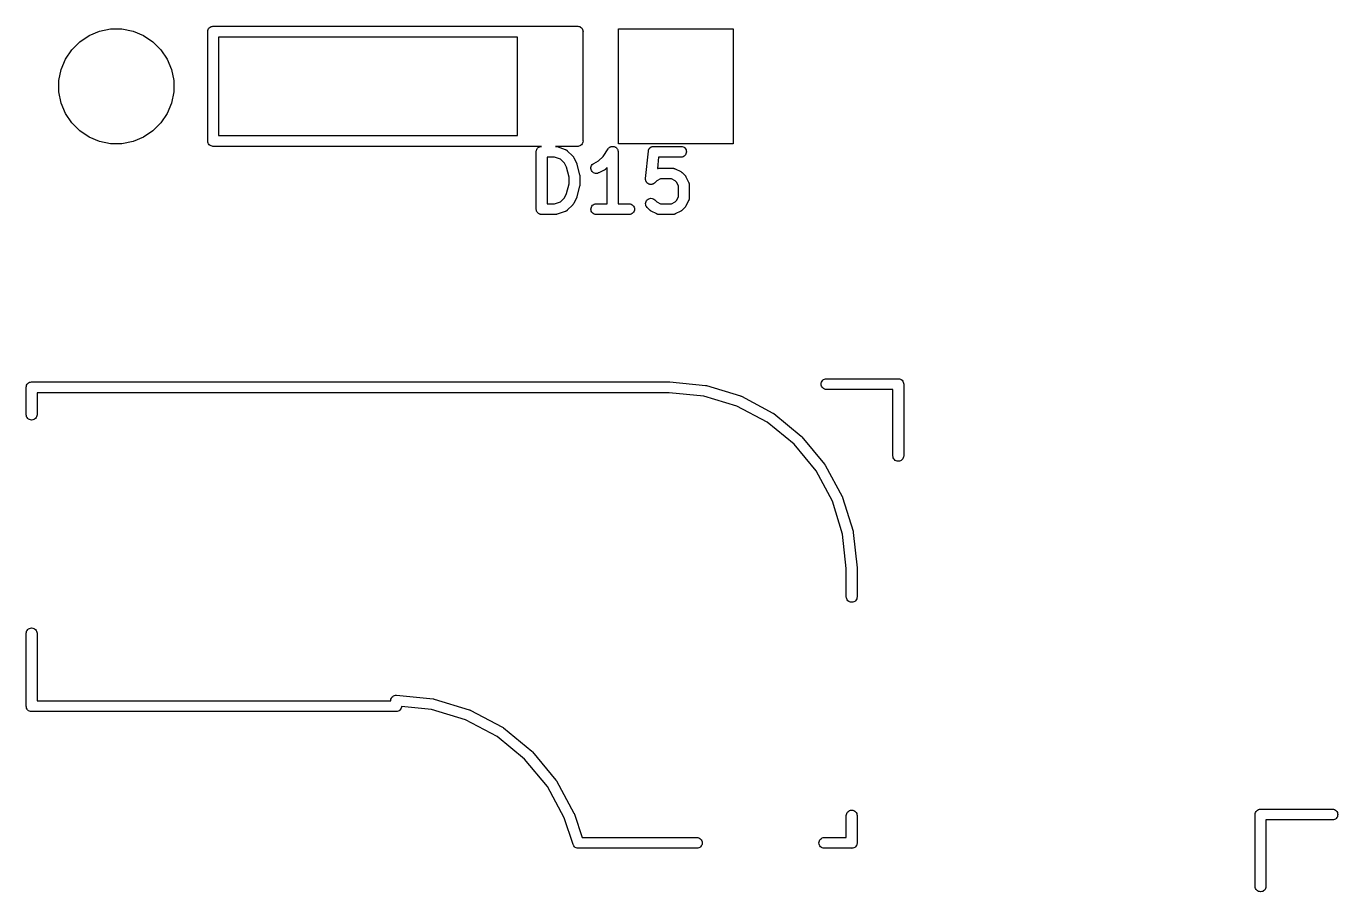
# Model space of a CAD drawing. Extents: x -13 to 127, y -89 to 15.
# Drawn here: x 51.99 to 70.28, y -11.13 to 0.94 of the extents above; entities that cross this region are included whole.
import ezdxf

# ---------------------------------------------------------------- set-up
doc = ezdxf.new("R2010")
doc.units = 0
doc.layers.add('BLACK', color=7, linetype='CONTINUOUS')

msp = doc.modelspace()

# ---------------------------------------------------------------- linework, layer by layer
at = {"layer": 'BLACK', "linetype": 'CONTINUOUS'}
for p, q in [((54.5373, 0.90387), (54.5467, 0.91529)), ((54.5467, 0.91529), (54.5581, 0.92466)), ((54.5581, 0.92466), (54.5712, 0.93163)), ((54.5712, 0.93163), (54.5853, 0.93591)), ((54.5853, 0.93591), (54.5963, 0.937)), ((54.5963, 0.937), (54.6, 0.93736)), ((54.6, 0.93736), (54.6037, 0.937)), ((54.6037, 0.937), (58.9143, 0.937)), ((58.9143, 0.937), (58.918, 0.93736)), ((58.918, 0.93736), (58.9217, 0.937)), ((58.9217, 0.937), (59.0413, 0.937)), ((59.0413, 0.937), (59.045, 0.93736)), ((59.045, 0.93736), (59.0487, 0.937)), ((59.0487, 0.937), (59.1683, 0.937)), ((59.1683, 0.937), (59.172, 0.93736)), ((59.172, 0.93736), (59.1757, 0.937)), ((59.1757, 0.937), (59.2953, 0.937)), ((59.2953, 0.937), (59.299, 0.93736)), ((59.299, 0.93736), (59.3027, 0.937)), ((59.3027, 0.937), (59.4223, 0.937)), ((59.4223, 0.937), (59.426, 0.93736)), ((59.426, 0.93736), (59.4297, 0.937)), ((59.4297, 0.937), (59.5493, 0.937)), ((59.5493, 0.937), (59.553, 0.93736)), ((59.553, 0.93736), (59.5567, 0.937)), ((59.5567, 0.937), (59.6763, 0.937)), ((59.6763, 0.937), (59.68, 0.93736)), ((59.68, 0.93736), (59.6837, 0.937)), ((59.6837, 0.937), (59.6947, 0.93591)), ((59.6947, 0.93591), (59.7088, 0.93163)), ((59.7088, 0.93163), (59.7219, 0.92466)), ((59.7219, 0.92466), (59.7333, 0.91529)), ((59.7333, 0.91529), (59.7427, 0.90387)), ((52.74, 0.7214), (52.8711, 0.80895)), ((52.8711, 0.80895), (53.0166, 0.86926)), ((53.0166, 0.86926), (53.1712, 0.9)), ((53.1712, 0.9), (53.3288, 0.9)), ((53.3288, 0.9), (53.4834, 0.86926)), ((53.4834, 0.86926), (53.6289, 0.80895)), ((53.6289, 0.80895), (53.76, 0.7214)), ((54.5246, 0.862), (54.5261, 0.8767)), ((54.525, 0.85832), (54.5246, 0.862)), ((54.525, -0.65831), (54.525, 0.85832)), ((54.5261, 0.8767), (54.5304, 0.89084)), ((54.5304, 0.89084), (54.5373, 0.90387)), ((54.675, 0.787), (54.675, -0.587)), ((58.843, 0.787), (54.675, 0.787)), ((58.843, -0.587), (58.843, 0.787)), ((59.7427, 0.90387), (59.7496, 0.89084)), ((59.7496, 0.89084), (59.7539, 0.8767)), ((59.7539, 0.8767), (59.7554, 0.862)), ((59.7554, 0.862), (59.755, 0.85833)), ((59.755, 0.85833), (59.755, -0.65833)), ((60.25, -0.7), (60.25, 0.9)), ((60.25, 0.9), (61.85, 0.9)), ((61.85, 0.9), (61.85, -0.7)), ((52.541, 0.47894), (52.6286, 0.60997)), ((52.6286, 0.60997), (52.74, 0.7214)), ((53.76, 0.7214), (53.8714, 0.60997)), ((53.8714, 0.60997), (53.959, 0.47894)), ((52.4807, 0.33335), (52.541, 0.47894)), ((53.959, 0.47894), (54.0193, 0.33335)), ((52.45, 0.17879), (52.4807, 0.33335)), ((54.0193, 0.33335), (54.05, 0.17879)), ((52.45, 0.02121), (52.45, 0.17879)), ((52.4807, -0.13335), (52.45, 0.02121)), ((54.05, 0.02121), (54.0193, -0.13335)), ((54.05, 0.17879), (54.05, 0.02121)), ((52.541, -0.27894), (52.4807, -0.13335)), ((54.0193, -0.13335), (53.959, -0.27894)), ((52.6286, -0.40997), (52.541, -0.27894)), ((53.959, -0.27894), (53.8714, -0.40997)), ((52.74, -0.5214), (52.6286, -0.40997)), ((52.8711, -0.60895), (52.74, -0.5214)), ((53.76, -0.5214), (53.6289, -0.60895)), ((53.8714, -0.40997), (53.76, -0.5214)), ((53.0166, -0.66926), (52.8711, -0.60895)), ((53.1712, -0.7), (53.0166, -0.66926)), ((53.3288, -0.7), (53.1712, -0.7)), ((53.4834, -0.66926), (53.3288, -0.7)), ((53.6289, -0.60895), (53.4834, -0.66926)), ((54.5246, -0.662), (54.525, -0.65831)), ((54.5261, -0.6767), (54.5246, -0.662)), ((54.5304, -0.69084), (54.5261, -0.6767)), ((54.5373, -0.70387), (54.5304, -0.69084)), ((54.5467, -0.71529), (54.5373, -0.70387)), ((54.5581, -0.72466), (54.5467, -0.71529)), ((54.5712, -0.73162), (54.5581, -0.72466)), ((54.675, -0.587), (58.843, -0.587)), ((59.7219, -0.72466), (59.7088, -0.73162)), ((59.7333, -0.71529), (59.7219, -0.72466)), ((59.7427, -0.70387), (59.7333, -0.71529)), ((59.7496, -0.69084), (59.7427, -0.70387)), ((59.7539, -0.6767), (59.7496, -0.69084)), ((59.7554, -0.662), (59.7539, -0.6767)), ((59.755, -0.65833), (59.7554, -0.662)), ((61.85, -0.7), (60.25, -0.7)), ((54.5853, -0.73591), (54.5712, -0.73162)), ((54.5941, -0.73678), (54.5853, -0.73591)), ((54.5954, -0.73691), (54.5941, -0.73678)), ((54.5963, -0.737), (54.5954, -0.73691)), ((54.6, -0.73736), (54.5963, -0.737)), ((54.6037, -0.737), (54.6, -0.73736)), ((58.9143, -0.737), (54.6037, -0.737)), ((58.918, -0.73736), (58.9143, -0.737)), ((58.9217, -0.737), (58.918, -0.73736)), ((59.0413, -0.737), (58.9217, -0.737)), ((59.045, -0.73736), (59.0413, -0.737)), ((59.0487, -0.737), (59.045, -0.73736)), ((59.1683, -0.737), (59.0487, -0.737)), ((59.1036, -0.81086), (59.1044, -0.80381)), ((59.1036, -0.81137), (59.1036, -0.81086)), ((59.1036, -0.81138), (59.1036, -0.81137)), ((59.1036, -0.81139), (59.1036, -0.81138)), ((59.1036, -0.8119), (59.1036, -0.81139)), ((59.1036, -1.6119), (59.1036, -0.8119)), ((59.1044, -0.80381), (59.1051, -0.79682)), ((59.1051, -0.79682), (59.1052, -0.79657)), ((59.1052, -0.79631), (59.1073, -0.78962)), ((59.1052, -0.79657), (59.1052, -0.79631)), ((59.1073, -0.78962), (59.1094, -0.78284)), ((59.1094, -0.78284), (59.1096, -0.78261)), ((59.1096, -0.78236), (59.113, -0.77615)), ((59.1096, -0.78261), (59.1096, -0.78236)), ((59.113, -0.77615), (59.1164, -0.76997)), ((59.1164, -0.76997), (59.1166, -0.76977)), ((59.1166, -0.76977), (59.1167, -0.76953)), ((59.1167, -0.76953), (59.1212, -0.76411)), ((59.1212, -0.76411), (59.1257, -0.75869)), ((59.1257, -0.75869), (59.1259, -0.75852)), ((59.1259, -0.75852), (59.1261, -0.75832)), ((59.1261, -0.75832), (59.1316, -0.75393)), ((59.1316, -0.75393), (59.1371, -0.74943)), ((59.1371, -0.74943), (59.1373, -0.74931)), ((59.1373, -0.74931), (59.1375, -0.74915)), ((59.1375, -0.74915), (59.1438, -0.74588)), ((59.1438, -0.74588), (59.15, -0.74256)), ((59.15, -0.74256), (59.1502, -0.74249)), ((59.1502, -0.74249), (59.1505, -0.74237)), ((59.1505, -0.74237), (59.1573, -0.74037)), ((59.1573, -0.74037), (59.164, -0.73833)), ((59.164, -0.73833), (59.1643, -0.73831)), ((59.1643, -0.73831), (59.1645, -0.73823)), ((59.1645, -0.73823), (59.1715, -0.73759)), ((59.172, -0.73736), (59.1683, -0.737)), ((59.1715, -0.73759), (59.1776, -0.737)), ((59.1757, -0.737), (59.172, -0.73736)), ((59.1776, -0.737), (59.1757, -0.737)), ((59.2536, -0.8869), (59.2536, -1.5369)), ((59.3569, -0.8869), (59.2536, -0.8869)), ((59.4428, -0.91555), (59.3569, -0.8869)), ((59.4223, -0.737), (59.3709, -0.737)), ((59.3709, -0.737), (59.3743, -0.73738)), ((59.3743, -0.73738), (59.3785, -0.7375)), ((59.3785, -0.7375), (59.3815, -0.7382)), ((59.3815, -0.7382), (59.3846, -0.73854)), ((59.3846, -0.73854), (59.3887, -0.73982)), ((59.3887, -0.73982), (59.3928, -0.74075)), ((59.3928, -0.74075), (59.507, -0.77885)), ((59.426, -0.73736), (59.4223, -0.737)), ((59.4297, -0.737), (59.426, -0.73736)), ((59.5493, -0.737), (59.4297, -0.737)), ((59.507, -0.77885), (59.508, -0.77919)), ((59.508, -0.77919), (59.51, -0.78011)), ((59.51, -0.78011), (59.5122, -0.78076)), ((59.5122, -0.78076), (59.5167, -0.78319)), ((59.5167, -0.78319), (59.5213, -0.78534)), ((59.5213, -0.78534), (59.5231, -0.78663)), ((59.5231, -0.78663), (59.5251, -0.78768)), ((59.5251, -0.78768), (59.529, -0.79093)), ((59.529, -0.79093), (59.5332, -0.79395)), ((59.5332, -0.79395), (59.5347, -0.79557)), ((59.5347, -0.79557), (59.5364, -0.79697)), ((59.5364, -0.79697), (59.6126, -0.87316)), ((59.553, -0.73736), (59.5493, -0.737)), ((59.5567, -0.737), (59.553, -0.73736)), ((59.6763, -0.737), (59.5567, -0.737)), ((59.6126, -0.87316), (59.6133, -0.8739)), ((59.6133, -0.8739), (59.6159, -0.87719)), ((59.6159, -0.87719), (59.6188, -0.88026)), ((59.6188, -0.88026), (59.6205, -0.8829)), ((59.6205, -0.8829), (59.6224, -0.88534)), ((59.6224, -0.88534), (59.6244, -0.88908)), ((59.6244, -0.88908), (59.6266, -0.89265)), ((59.6266, -0.89265), (59.6647, -0.96884)), ((59.68, -0.73736), (59.6763, -0.737)), ((59.6837, -0.737), (59.68, -0.73736)), ((59.6846, -0.73691), (59.6837, -0.737)), ((59.6859, -0.73678), (59.6846, -0.73691)), ((59.6947, -0.73591), (59.6859, -0.73678)), ((59.7088, -0.73162), (59.6947, -0.73591)), ((59.9722, -0.94074), (60.0346, -0.87841)), ((60.0346, -0.87841), (60.1066, -0.7703)), ((60.1066, -0.7703), (60.1072, -0.76954)), ((60.1072, -0.76943), (60.1118, -0.76395)), ((60.1072, -0.76952), (60.1072, -0.76943)), ((60.1072, -0.76953), (60.1072, -0.76952)), ((60.1072, -0.76954), (60.1072, -0.76953)), ((60.1118, -0.76395), (60.1166, -0.75832)), ((60.1166, -0.75828), (60.1167, -0.75824)), ((60.1166, -0.75832), (60.1166, -0.75828)), ((60.1167, -0.75824), (60.1225, -0.75355)), ((60.1225, -0.75355), (60.128, -0.74915)), ((60.128, -0.74912), (60.1281, -0.74908)), ((60.128, -0.74915), (60.128, -0.74912)), ((60.1281, -0.74908), (60.1349, -0.74553)), ((60.1349, -0.74553), (60.141, -0.74237)), ((60.141, -0.74235), (60.1411, -0.74232)), ((60.141, -0.74237), (60.141, -0.74235)), ((60.1411, -0.74232), (60.148, -0.7403)), ((60.148, -0.7403), (60.155, -0.73823)), ((60.155, -0.73823), (60.1551, -0.73823)), ((60.1551, -0.73821), (60.162, -0.73759)), ((60.1551, -0.73823), (60.1551, -0.73821)), ((60.162, -0.73759), (60.1696, -0.73691)), ((60.1696, -0.73691), (60.1697, -0.73691)), ((60.1696, -0.73691), (60.1696, -0.73691)), ((60.1697, -0.73691), (60.1768, -0.73766)), ((60.1768, -0.73766), (60.1841, -0.73844)), ((60.1841, -0.73844), (60.1842, -0.73845)), ((60.1842, -0.73845), (60.1842, -0.73846)), ((60.1842, -0.73846), (60.1909, -0.74055)), ((60.1909, -0.74055), (60.1981, -0.74276)), ((60.1981, -0.74276), (60.1982, -0.74279)), ((60.1982, -0.74279), (60.1982, -0.74281)), ((60.1982, -0.74281), (60.2041, -0.746)), ((60.2041, -0.746), (60.211, -0.74973)), ((60.211, -0.74973), (60.211, -0.74977)), ((60.211, -0.74977), (60.2111, -0.74979)), ((60.2111, -0.74979), (60.2163, -0.75414)), ((60.2163, -0.75414), (60.2223, -0.75906)), ((60.2223, -0.75906), (60.2223, -0.75911)), ((60.2223, -0.75911), (60.2223, -0.75914)), ((60.2223, -0.75914), (60.2267, -0.76453)), ((60.2267, -0.76453), (60.2315, -0.7704)), ((60.2315, -0.7704), (60.2315, -0.77045)), ((60.2315, -0.77045), (60.2316, -0.7705)), ((60.2316, -0.7705), (60.2349, -0.77682)), ((60.2349, -0.77682), (60.2384, -0.78332)), ((60.2384, -0.78332), (60.2384, -0.78338)), ((60.2384, -0.78338), (60.2384, -0.78343)), ((60.2384, -0.78343), (60.2405, -0.79023)), ((60.2405, -0.79023), (60.2426, -0.79734)), ((60.2426, -0.79734), (60.2426, -0.79739)), ((60.2426, -0.79739), (60.2426, -0.79745)), ((60.2426, -0.79745), (60.2433, -0.80444)), ((60.2433, -0.80444), (60.244, -0.8119)), ((60.244, -0.8119), (60.244, -1.5369)), ((60.6278, -1.18539), (60.6658, -0.80444)), ((60.6658, -0.80444), (60.666, -0.8034)), ((60.666, -0.8034), (60.6667, -0.80014)), ((60.6667, -0.80014), (60.667, -0.79682)), ((60.667, -0.79682), (60.6682, -0.793)), ((60.6682, -0.793), (60.669, -0.78909)), ((60.669, -0.78909), (60.6703, -0.78603)), ((60.6703, -0.78603), (60.6713, -0.78284)), ((60.6713, -0.78284), (60.6732, -0.77932)), ((60.6732, -0.77932), (60.6748, -0.77565)), ((60.6748, -0.77565), (60.6767, -0.77289)), ((60.6767, -0.77289), (60.6783, -0.76997)), ((60.6783, -0.76997), (60.6808, -0.76689)), ((60.6808, -0.76689), (60.6831, -0.76358)), ((60.6831, -0.76358), (60.6855, -0.76125)), ((60.6855, -0.76125), (60.6876, -0.75869)), ((60.6876, -0.75869), (60.6907, -0.75616)), ((60.6907, -0.75616), (60.6936, -0.75336)), ((60.6936, -0.75336), (60.6964, -0.75154)), ((60.6964, -0.75154), (60.699, -0.74943)), ((60.699, -0.74943), (60.7025, -0.74756)), ((60.7025, -0.74756), (60.7059, -0.74537)), ((60.7059, -0.74537), (60.709, -0.74413)), ((60.709, -0.74413), (60.7119, -0.74256)), ((60.7119, -0.74256), (60.7157, -0.7414)), ((60.7157, -0.7414), (60.7194, -0.73991)), ((60.7194, -0.73991), (60.7227, -0.7393)), ((60.7227, -0.7393), (60.7259, -0.73833)), ((60.7259, -0.73833), (60.7299, -0.73794)), ((60.7299, -0.73794), (60.7338, -0.7372)), ((60.7338, -0.7372), (60.7372, -0.73723)), ((60.7372, -0.73723), (60.7405, -0.7369)), ((60.7405, -0.7369), (61.1214, -0.7369)), ((60.8083, -0.8869), (60.7924, -1.04601)), ((61.1214, -0.8869), (60.8083, -0.8869)), ((61.1214, -0.7369), (61.1225, -0.73691)), ((61.136, -0.88548), (61.1214, -0.8869)), ((61.1225, -0.73691), (61.137, -0.73854)), ((61.15, -0.88124), (61.136, -0.88548)), ((61.137, -0.73854), (61.151, -0.74297)), ((61.1629, -0.87437), (61.15, -0.88124)), ((61.151, -0.74297), (61.1638, -0.75002)), ((61.1743, -0.86512), (61.1629, -0.87437)), ((61.1638, -0.75002), (61.175, -0.75943)), ((61.1836, -0.85384), (61.1743, -0.86512)), ((61.175, -0.75943), (61.1842, -0.77084)), ((61.1906, -0.84097), (61.1836, -0.85384)), ((61.1842, -0.77084), (61.191, -0.78381)), ((61.1949, -0.82698), (61.1906, -0.84097)), ((61.191, -0.78381), (61.1951, -0.79785)), ((61.1964, -0.81243), (61.1949, -0.82698)), ((61.1951, -0.79785), (61.1964, -0.81243)), ((59.4979, -0.97062), (59.4428, -0.91555)), ((59.5269, -1.02856), (59.4979, -0.97062)), ((59.5607, -1.16399), (59.5269, -1.02856)), ((59.6647, -0.96884), (59.6652, -0.96978)), ((59.6652, -0.96978), (59.6653, -0.9701)), ((59.6653, -0.9701), (59.6655, -0.9704)), ((59.6655, -0.9704), (59.6678, -0.97703)), ((59.6678, -0.97703), (59.6702, -0.98352)), ((59.6702, -0.98352), (59.6703, -0.98386)), ((59.6703, -0.98386), (59.6704, -0.98419)), ((59.6704, -0.98419), (59.7085, -1.13657)), ((59.8656, -1.0454), (59.8661, -1.03077)), ((59.868, -1.05984), (59.8656, -1.0454)), ((59.8661, -1.03077), (59.8694, -1.01651)), ((59.8732, -1.07355), (59.868, -1.05984)), ((59.8694, -1.01651), (59.8754, -1.00316)), ((59.8809, -1.08599), (59.8732, -1.07355)), ((59.8754, -1.00316), (59.8839, -0.99124)), ((59.8908, -1.0967), (59.8809, -1.08599)), ((59.8839, -0.99124), (59.8945, -0.98119)), ((59.9027, -1.10527), (59.8908, -1.0967)), ((59.8945, -0.98119), (59.9069, -0.97339)), ((59.9069, -0.97339), (59.9722, -0.94074)), ((60.0502, -1.06946), (59.974, -1.10756)), ((60.0538, -1.06722), (60.0502, -1.06946)), ((60.0575, -1.06528), (60.0538, -1.06722)), ((60.0599, -1.06334), (60.0575, -1.06528)), ((60.0626, -1.06167), (60.0599, -1.06334)), ((60.0657, -1.05877), (60.0626, -1.06167)), ((60.069, -1.05615), (60.0657, -1.05877)), ((60.0697, -1.05541), (60.069, -1.05615)), ((60.094, -1.03106), (60.0697, -1.05541)), ((60.094, -1.5369), (60.094, -1.03106)), ((60.7924, -1.04601), (60.793, -1.04584)), ((60.793, -1.04584), (60.7978, -1.04408)), ((60.7978, -1.04408), (60.8, -1.04373)), ((60.8, -1.04373), (60.8021, -1.04309)), ((60.8021, -1.04309), (60.8072, -1.04259)), ((60.8072, -1.04259), (60.8123, -1.0418)), ((60.8123, -1.0418), (60.8145, -1.04188)), ((60.8145, -1.04188), (60.8167, -1.04167)), ((60.8167, -1.04167), (61.0071, -1.04167)), ((61.0071, -1.04167), (61.0082, -1.04167)), ((61.0082, -1.04167), (61.0104, -1.04192)), ((61.0104, -1.04192), (61.0126, -1.04186)), ((61.0126, -1.04186), (61.0176, -1.04273)), ((61.0176, -1.04273), (61.0227, -1.0433)), ((61.0227, -1.0433), (61.0248, -1.04397)), ((61.0248, -1.04397), (61.027, -1.04435)), ((61.027, -1.04435), (61.0318, -1.04618)), ((61.0318, -1.04618), (61.0367, -1.04773)), ((61.0367, -1.04773), (61.0386, -1.04879)), ((61.0386, -1.04879), (61.0407, -1.04958)), ((61.0407, -1.04958), (61.1169, -1.08768)), ((61.1169, -1.08768), (61.1178, -1.08815)), ((61.1178, -1.08815), (61.1213, -1.09045)), ((61.1213, -1.09045), (61.1251, -1.09244)), ((61.1251, -1.09244), (61.1275, -1.09442)), ((61.1275, -1.09442), (61.1301, -1.09612)), ((61.1301, -1.09612), (61.1331, -1.09905)), ((59.5269, -1.39525), (59.5607, -1.25981)), ((59.5607, -1.25981), (59.5607, -1.16399)), ((59.7085, -1.13657), (59.7087, -1.13759)), ((59.7087, -1.13759), (59.7089, -1.13891)), ((59.7089, -1.13891), (59.7093, -1.14019)), ((59.7097, -1.2787), (59.7091, -1.28464)), ((59.7093, -1.14019), (59.7099, -1.14615)), ((59.7106, -1.27276), (59.7097, -1.2787)), ((59.7099, -1.14615), (59.7107, -1.1521)), ((59.7107, -1.1521), (59.7106, -1.15343)), ((59.7106, -1.15343), (59.7107, -1.15476)), ((59.7107, -1.27009), (59.7106, -1.27142)), ((59.7106, -1.27142), (59.7106, -1.27276)), ((59.7107, -1.15476), (59.7107, -1.26905)), ((59.7107, -1.26905), (59.7107, -1.27009)), ((59.916, -1.11138), (59.9027, -1.10527)), ((59.9303, -1.11478), (59.916, -1.11138)), ((59.9449, -1.11535), (59.9303, -1.11478)), ((59.9593, -1.11306), (59.9449, -1.11535)), ((59.9731, -1.10802), (59.9593, -1.11306)), ((59.974, -1.10756), (59.9731, -1.10802)), ((60.6274, -1.19259), (60.6277, -1.189)), ((60.6277, -1.19631), (60.6274, -1.19259)), ((60.6277, -1.189), (60.6278, -1.18539)), ((60.6277, -1.20003), (60.6277, -1.19631)), ((60.6284, -1.20357), (60.6277, -1.20003)), ((60.6288, -1.20717), (60.6284, -1.20357)), ((60.6298, -1.21074), (60.6288, -1.20717)), ((60.6305, -1.21439), (60.6298, -1.21074)), ((60.6319, -1.21773), (60.6305, -1.21439)), ((60.6329, -1.2212), (60.6319, -1.21773)), ((60.6347, -1.2245), (60.6329, -1.2212)), ((60.6361, -1.22794), (60.6347, -1.2245)), ((60.6381, -1.23095), (60.6361, -1.22794)), ((60.6398, -1.23414), (60.6381, -1.23095)), ((60.6421, -1.23704), (60.6398, -1.23414)), ((60.6442, -1.24015), (60.6421, -1.23704)), ((60.6467, -1.24272), (60.6442, -1.24015)), ((60.649, -1.24552), (60.6467, -1.24272)), ((60.6518, -1.2479), (60.649, -1.24552)), ((60.6545, -1.25055), (60.6518, -1.2479)), ((60.6574, -1.25258), (60.6545, -1.25055)), ((60.6602, -1.25489), (60.6574, -1.25258)), ((60.6635, -1.25667), (60.6602, -1.25489)), ((60.6666, -1.25876), (60.6635, -1.25667)), ((60.6699, -1.26017), (60.6666, -1.25876)), ((60.6731, -1.26189), (60.6699, -1.26017)), ((60.6766, -1.26301), (60.6731, -1.26189)), ((60.6801, -1.26446), (60.6766, -1.26301)), ((60.6836, -1.26519), (60.6801, -1.26446)), ((60.687, -1.26627), (60.6836, -1.26519)), ((60.6907, -1.26667), (60.687, -1.26627)), ((60.6944, -1.26743), (60.6907, -1.26667)), ((60.698, -1.26746), (60.6944, -1.26743)), ((60.7016, -1.26785), (60.698, -1.26746)), ((60.7053, -1.26753), (60.7016, -1.26785)), ((60.709, -1.26756), (60.7053, -1.26753)), ((60.7126, -1.26689), (60.709, -1.26756)), ((60.7162, -1.26658), (60.7126, -1.26689)), ((60.7198, -1.26554), (60.7162, -1.26658)), ((60.7234, -1.26485), (60.7198, -1.26554)), ((60.7268, -1.2635), (60.7234, -1.26485)), ((60.7302, -1.26249), (60.7268, -1.2635)), ((60.7335, -1.26078), (60.7302, -1.26249)), ((60.737, -1.25939), (60.7335, -1.26078)), ((60.74, -1.25742), (60.737, -1.25939)), ((60.7432, -1.25576), (60.74, -1.25742)), ((60.7461, -1.25343), (60.7432, -1.25576)), ((60.7493, -1.2514), (60.7461, -1.25343)), ((60.7519, -1.24887), (60.7493, -1.2514)), ((60.7547, -1.24662), (60.7519, -1.24887)), ((60.7554, -1.24589), (60.7547, -1.24662)), ((60.7849, -1.2164), (60.7554, -1.24589)), ((60.8344, -1.19167), (60.7849, -1.2164)), ((60.9894, -1.19167), (60.8344, -1.19167)), ((61.0389, -1.2164), (60.9894, -1.19167)), ((61.0598, -1.23728), (61.0389, -1.2164)), ((61.0845, -1.28675), (61.0598, -1.23728)), ((61.1331, -1.09905), (61.1364, -1.10173)), ((61.1364, -1.10173), (61.1745, -1.13982)), ((61.1745, -1.13982), (61.1752, -1.14057)), ((61.1752, -1.14057), (61.1778, -1.14386)), ((61.1778, -1.14386), (61.1807, -1.14692)), ((61.1807, -1.14692), (61.1824, -1.14958)), ((61.1824, -1.14958), (61.1843, -1.15201)), ((61.1843, -1.15201), (61.1863, -1.15574)), ((61.1863, -1.15574), (61.1885, -1.15932)), ((61.1885, -1.15932), (61.2266, -1.23551)), ((61.2266, -1.23551), (61.2271, -1.23645)), ((61.2271, -1.23645), (61.2278, -1.23852)), ((61.2278, -1.23852), (61.2289, -1.24047)), ((61.2289, -1.24047), (61.2303, -1.24538)), ((61.2303, -1.24538), (61.2321, -1.25019)), ((61.2321, -1.25019), (61.2325, -1.25236)), ((61.2325, -1.25236), (61.2331, -1.25448)), ((61.2331, -1.25448), (61.2336, -1.25959)), ((61.2336, -1.25959), (61.2344, -1.26465)), ((61.2344, -1.26465), (61.2343, -1.26685)), ((61.2343, -1.26685), (61.2345, -1.26905)), ((61.2345, -1.26905), (61.2345, -1.45952)), ((59.4428, -1.50826), (59.4979, -1.45319)), ((59.4979, -1.45319), (59.5269, -1.39525)), ((59.6647, -1.45497), (59.6266, -1.53116)), ((59.6648, -1.45464), (59.6647, -1.45497)), ((59.665, -1.45435), (59.6648, -1.45464)), ((59.6674, -1.44785), (59.665, -1.45435)), ((59.6699, -1.4413), (59.6674, -1.44785)), ((59.67, -1.44096), (59.6699, -1.4413)), ((59.6701, -1.44063), (59.67, -1.44096)), ((59.6704, -1.43962), (59.6701, -1.44063)), ((59.7085, -1.28724), (59.6704, -1.43962)), ((59.7087, -1.28591), (59.7085, -1.28724)), ((59.7091, -1.28464), (59.7087, -1.28591)), ((60.674, -1.46627), (60.6881, -1.46209)), ((60.6881, -1.46209), (60.7026, -1.46071)), ((60.7026, -1.46071), (60.7172, -1.46219)), ((60.7172, -1.46219), (60.7312, -1.46647)), ((61.0598, -1.49129), (61.0845, -1.44182)), ((61.0845, -1.44182), (61.0845, -1.28675)), ((61.2345, -1.46057), (61.2343, -1.46276)), ((61.2345, -1.45952), (61.2345, -1.46057)), ((59.1043, -1.61893), (59.1036, -1.6119)), ((59.1049, -1.62596), (59.1043, -1.61893)), ((59.105, -1.62621), (59.1049, -1.62596)), ((59.105, -1.62647), (59.105, -1.62621)), ((59.107, -1.63322), (59.105, -1.62647)), ((59.109, -1.64), (59.107, -1.63322)), ((59.1092, -1.64023), (59.109, -1.64)), ((59.1092, -1.64048), (59.1092, -1.64023)), ((59.1125, -1.64672), (59.1092, -1.64048)), ((59.2536, -1.5369), (59.3569, -1.5369)), ((59.3569, -1.5369), (59.4428, -1.50826)), ((59.507, -1.64496), (59.3928, -1.68305)), ((59.5091, -1.64406), (59.507, -1.64496)), ((59.5112, -1.64345), (59.5091, -1.64406)), ((59.5157, -1.64109), (59.5112, -1.64345)), ((59.5204, -1.639), (59.5157, -1.64109)), ((59.5222, -1.63772), (59.5204, -1.639)), ((59.5242, -1.63671), (59.5222, -1.63772)), ((59.5282, -1.63351), (59.5242, -1.63671)), ((59.5324, -1.63055), (59.5282, -1.63351)), ((59.5339, -1.62895), (59.5324, -1.63055)), ((59.5356, -1.62758), (59.5339, -1.62895)), ((59.5364, -1.62684), (59.5356, -1.62758)), ((59.6126, -1.55065), (59.5364, -1.62684)), ((59.6152, -1.54739), (59.6126, -1.55065)), ((59.6182, -1.54437), (59.6152, -1.54739)), ((59.6199, -1.54176), (59.6182, -1.54437)), ((59.6218, -1.53934), (59.6199, -1.54176)), ((59.6238, -1.53563), (59.6218, -1.53934)), ((59.6261, -1.53209), (59.6238, -1.53563)), ((59.6266, -1.53116), (59.6261, -1.53209)), ((59.8655, -1.61138), (59.867, -1.59682)), ((59.8668, -1.62596), (59.8655, -1.61138)), ((59.8709, -1.64), (59.8668, -1.62596)), ((59.867, -1.59682), (59.8713, -1.58284)), ((59.8777, -1.65297), (59.8709, -1.64)), ((59.8713, -1.58284), (59.8783, -1.56996)), ((59.8783, -1.56996), (59.8876, -1.55869)), ((59.8876, -1.55869), (59.899, -1.54943)), ((59.899, -1.54943), (59.9119, -1.54256)), ((59.9119, -1.54256), (59.9259, -1.53833)), ((59.9259, -1.53833), (59.9405, -1.5369)), ((59.9405, -1.5369), (60.094, -1.5369)), ((60.244, -1.5369), (60.3976, -1.5369)), ((60.3976, -1.5369), (60.3987, -1.53691)), ((60.3987, -1.53691), (60.4132, -1.53854)), ((60.4132, -1.53854), (60.4272, -1.54297)), ((60.4272, -1.54297), (60.44, -1.55002)), ((60.44, -1.55002), (60.4512, -1.55943)), ((60.4512, -1.55943), (60.4604, -1.57084)), ((60.4668, -1.64097), (60.4598, -1.65384)), ((60.4604, -1.57084), (60.4672, -1.58381)), ((60.4711, -1.62698), (60.4668, -1.64097)), ((60.4672, -1.58381), (60.4713, -1.59785)), ((60.4726, -1.61243), (60.4711, -1.62698)), ((60.4713, -1.59785), (60.4726, -1.61243)), ((60.6274, -1.53493), (60.629, -1.52038)), ((60.6287, -1.54951), (60.6274, -1.53493)), ((60.6327, -1.56357), (60.6287, -1.54951)), ((60.629, -1.52038), (60.6333, -1.50641)), ((60.6395, -1.57656), (60.6327, -1.56357)), ((60.6333, -1.50641), (60.6403, -1.49356)), ((60.6486, -1.588), (60.6395, -1.57656)), ((60.6403, -1.49356), (60.6497, -1.48231)), ((60.6493, -1.58875), (60.6486, -1.588)), ((60.6874, -1.62684), (60.6493, -1.58875)), ((60.6497, -1.48231), (60.6611, -1.4731)), ((60.6611, -1.4731), (60.674, -1.46627)), ((60.6907, -1.62952), (60.6874, -1.62684)), ((60.6937, -1.63245), (60.6907, -1.62952)), ((60.6963, -1.63415), (60.6937, -1.63245)), ((60.6988, -1.63613), (60.6963, -1.63415)), ((60.7025, -1.63812), (60.6988, -1.63613)), ((60.706, -1.64042), (60.7025, -1.63812)), ((60.7069, -1.64089), (60.706, -1.64042)), ((60.7831, -1.67899), (60.7069, -1.64089)), ((60.7312, -1.46647), (60.7441, -1.47339)), ((60.7441, -1.47339), (60.7554, -1.48268)), ((60.7554, -1.48268), (60.7849, -1.51217)), ((60.7849, -1.51217), (60.8344, -1.5369)), ((60.8344, -1.5369), (60.9894, -1.5369)), ((60.9894, -1.5369), (61.0389, -1.51217)), ((61.0389, -1.51217), (61.0598, -1.49129)), ((61.1169, -1.64089), (61.0407, -1.67899)), ((61.1204, -1.63865), (61.1169, -1.64089)), ((61.1242, -1.63671), (61.1204, -1.63865)), ((61.1266, -1.63476), (61.1242, -1.63671)), ((61.1293, -1.6331), (61.1266, -1.63476)), ((61.1323, -1.6302), (61.1293, -1.6331)), ((61.1356, -1.62758), (61.1323, -1.6302)), ((61.1364, -1.62684), (61.1356, -1.62758)), ((61.1745, -1.58875), (61.1364, -1.62684)), ((61.1771, -1.58549), (61.1745, -1.58875)), ((61.1801, -1.58247), (61.1771, -1.58549)), ((61.1818, -1.57985), (61.1801, -1.58247)), ((61.1838, -1.57744), (61.1818, -1.57985)), ((61.1857, -1.57373), (61.1838, -1.57744)), ((61.188, -1.57019), (61.1857, -1.57373)), ((61.1885, -1.56925), (61.188, -1.57019)), ((61.2266, -1.49306), (61.1885, -1.56925)), ((61.2274, -1.491), (61.2266, -1.49306)), ((61.2285, -1.48907), (61.2274, -1.491)), ((61.23, -1.48419), (61.2285, -1.48907)), ((61.2318, -1.4794), (61.23, -1.48419)), ((61.2322, -1.47722), (61.2318, -1.4794)), ((61.2329, -1.47512), (61.2322, -1.47722)), ((61.2335, -1.47003), (61.2329, -1.47512)), ((61.2343, -1.46497), (61.2335, -1.47003)), ((61.2343, -1.46276), (61.2343, -1.46497)), ((59.1158, -1.65297), (59.1125, -1.64672)), ((59.116, -1.65317), (59.1158, -1.65297)), ((59.1161, -1.65341), (59.116, -1.65317)), ((59.1206, -1.65892), (59.1161, -1.65341)), ((59.125, -1.66438), (59.1206, -1.65892)), ((59.1252, -1.66455), (59.125, -1.66438)), ((59.1254, -1.66475), (59.1252, -1.66455)), ((59.1308, -1.66924), (59.1254, -1.66475)), ((59.1362, -1.67379), (59.1308, -1.66924)), ((59.1364, -1.67392), (59.1362, -1.67379)), ((59.1366, -1.67408), (59.1364, -1.67392)), ((59.1428, -1.67743), (59.1366, -1.67408)), ((59.149, -1.68084), (59.1428, -1.67743)), ((59.1493, -1.68092), (59.149, -1.68084)), ((59.1495, -1.68104), (59.1493, -1.68092)), ((59.1563, -1.68314), (59.1495, -1.68104)), ((59.163, -1.68527), (59.1563, -1.68314)), ((59.1632, -1.68529), (59.163, -1.68527)), ((59.1635, -1.68537), (59.1632, -1.68529)), ((59.1705, -1.68611), (59.1635, -1.68537)), ((59.1775, -1.6869), (59.1705, -1.68611)), ((59.178, -1.6869), (59.1775, -1.6869)), ((59.1781, -1.6869), (59.178, -1.6869)), ((59.178, -1.6869), (59.178, -1.6869)), ((59.1786, -1.6869), (59.1781, -1.6869)), ((59.369, -1.6869), (59.1786, -1.6869)), ((59.3732, -1.68649), (59.369, -1.6869)), ((59.3775, -1.68643), (59.3732, -1.68649)), ((59.3805, -1.68578), (59.3775, -1.68643)), ((59.3836, -1.68548), (59.3805, -1.68578)), ((59.3876, -1.68426), (59.3836, -1.68548)), ((59.3918, -1.68338), (59.3876, -1.68426)), ((59.3928, -1.68305), (59.3918, -1.68338)), ((59.8869, -1.66438), (59.8777, -1.65297)), ((59.8981, -1.67379), (59.8869, -1.66438)), ((59.9109, -1.68084), (59.8981, -1.67379)), ((59.9249, -1.68527), (59.9109, -1.68084)), ((59.9394, -1.6869), (59.9249, -1.68527)), ((59.9405, -1.6869), (59.9394, -1.6869)), ((60.3976, -1.6869), (59.9405, -1.6869)), ((60.4122, -1.68548), (60.3976, -1.6869)), ((60.4262, -1.68124), (60.4122, -1.68548)), ((60.4391, -1.67437), (60.4262, -1.68124)), ((60.4505, -1.66512), (60.4391, -1.67437)), ((60.4598, -1.65384), (60.4505, -1.66512)), ((60.7852, -1.67978), (60.7831, -1.67899)), ((60.7871, -1.68084), (60.7852, -1.67978)), ((60.792, -1.68239), (60.7871, -1.68084)), ((60.7968, -1.68422), (60.792, -1.68239)), ((60.799, -1.6846), (60.7968, -1.68422)), ((60.8011, -1.68527), (60.799, -1.6846)), ((60.8062, -1.68584), (60.8011, -1.68527)), ((60.8112, -1.68671), (60.8062, -1.68584)), ((60.8134, -1.68665), (60.8112, -1.68671)), ((60.8156, -1.6869), (60.8134, -1.68665)), ((60.8167, -1.6869), (60.8156, -1.6869)), ((61.0071, -1.6869), (60.8167, -1.6869)), ((61.0093, -1.68669), (61.0071, -1.6869)), ((61.0115, -1.68677), (61.0093, -1.68669)), ((61.0166, -1.68598), (61.0115, -1.68677)), ((61.0217, -1.68548), (61.0166, -1.68598)), ((61.0238, -1.68484), (61.0217, -1.68548)), ((61.026, -1.68449), (61.0238, -1.68484)), ((61.0308, -1.68273), (61.026, -1.68449)), ((61.0357, -1.68124), (61.0308, -1.68273)), ((61.0377, -1.68021), (61.0357, -1.68124)), ((61.0397, -1.67945), (61.0377, -1.68021)), ((61.0407, -1.67899), (61.0397, -1.67945)), ((52.0412, -4.02537), (52.0553, -4.02109)), ((52.0553, -4.02109), (52.0663, -4.02)), ((52.0663, -4.02), (52.07, -4.01964)), ((52.07, -4.01964), (52.0737, -4.02)), ((52.0737, -4.02), (60.9637, -4.02)), ((60.9637, -4.02), (60.9673, -4.02036)), ((60.9673, -4.02036), (60.9673, -4.02036)), ((60.9673, -4.02036), (61.4607, -4.06873)), ((63.0761, -4.0353), (63.0804, -4.02116)), ((63.0804, -4.02116), (63.0873, -4.00813)), ((63.0873, -4.00813), (63.0967, -3.99671)), ((63.0967, -3.99671), (63.1081, -3.98734)), ((63.1081, -3.98734), (63.1212, -3.98037)), ((63.1212, -3.98037), (63.1353, -3.97609)), ((63.1353, -3.97609), (63.1463, -3.975)), ((63.1463, -3.975), (64.1463, -3.975)), ((64.1463, -3.975), (64.15, -3.97464)), ((64.15, -3.97464), (64.1537, -3.975)), ((64.1537, -3.975), (64.1647, -3.97609)), ((64.1647, -3.97609), (64.1788, -3.98037)), ((64.1788, -3.98037), (64.1919, -3.98734)), ((64.1919, -3.98734), (64.2033, -3.99671)), ((64.2033, -3.99671), (64.2127, -4.00813)), ((64.2127, -4.00813), (64.2196, -4.02116)), ((64.2196, -4.02116), (64.2239, -4.0353)), ((51.9946, -4.095), (51.9961, -4.0803)), ((51.995, -4.09868), (51.9946, -4.095)), ((51.995, -4.47967), (51.995, -4.09868)), ((51.9961, -4.0803), (52.0004, -4.06616)), ((52.0004, -4.06616), (52.0073, -4.05313)), ((52.0073, -4.05313), (52.0167, -4.04171)), ((52.0167, -4.04171), (52.0281, -4.03234)), ((52.0281, -4.03234), (52.0412, -4.02537)), ((60.9563, -4.17), (52.145, -4.17)), ((52.145, -4.17), (52.145, -4.47967)), ((61.4387, -4.2173), (60.9563, -4.17)), ((61.4607, -4.06873), (61.4607, -4.06873)), ((61.4607, -4.06873), (61.4607, -4.06873)), ((61.4607, -4.06873), (61.4617, -4.06884)), ((61.4617, -4.06884), (61.4683, -4.07025)), ((61.4683, -4.07025), (61.475, -4.07158)), ((61.475, -4.07158), (61.9496, -4.21485)), ((63.0746, -4.05), (63.0761, -4.0353)), ((63.0761, -4.0647), (63.0746, -4.05)), ((63.0804, -4.07884), (63.0761, -4.0647)), ((63.0873, -4.09187), (63.0804, -4.07884)), ((63.0967, -4.10329), (63.0873, -4.09187)), ((63.1081, -4.11266), (63.0967, -4.10329)), ((63.1212, -4.11963), (63.1081, -4.11266)), ((63.1353, -4.12391), (63.1212, -4.11963)), ((63.1463, -4.125), (63.1353, -4.12391)), ((64.075, -4.125), (63.1463, -4.125)), ((64.075, -5.05368), (64.075, -4.125)), ((64.2239, -4.0353), (64.2254, -4.05)), ((64.2254, -4.05), (64.225, -4.05368)), ((64.225, -4.05368), (64.225, -5.05368)), ((61.8992, -4.35633), (61.4387, -4.2173)), ((62.3239, -4.58215), (61.8992, -4.35633)), ((61.9496, -4.21485), (61.9506, -4.21516)), ((61.9506, -4.21516), (61.9569, -4.21786)), ((61.9569, -4.21786), (61.9631, -4.22043)), ((61.9631, -4.22043), (62.4008, -4.45315)), ((51.9961, -4.4907), (51.995, -4.47967)), ((52.0004, -4.50484), (51.9961, -4.4907)), ((52.0073, -4.51787), (52.0004, -4.50484)), ((52.0167, -4.52929), (52.0073, -4.51787)), ((52.0281, -4.53866), (52.0167, -4.52929)), ((52.0412, -4.54562), (52.0281, -4.53866)), ((52.0553, -4.54991), (52.0412, -4.54562)), ((52.07, -4.55136), (52.0553, -4.54991)), ((52.0847, -4.54991), (52.07, -4.55136)), ((52.0988, -4.54562), (52.0847, -4.54991)), ((52.1119, -4.53866), (52.0988, -4.54562)), ((52.1233, -4.52929), (52.1119, -4.53866)), ((52.1327, -4.51787), (52.1233, -4.52929)), ((52.1396, -4.50484), (52.1327, -4.51787)), ((52.1439, -4.4907), (52.1396, -4.50484)), ((52.145, -4.47967), (52.1439, -4.4907)), ((62.4008, -4.45315), (62.4008, -4.45316)), ((62.4008, -4.45316), (62.4008, -4.45316)), ((62.4008, -4.45316), (62.4017, -4.45366)), ((62.4017, -4.45366), (62.4074, -4.4575)), ((62.4074, -4.4575), (62.413, -4.46126)), ((62.413, -4.46126), (62.7972, -4.77457)), ((62.6967, -4.88616), (62.3239, -4.58215)), ((63.0033, -5.25679), (62.6967, -4.88616)), ((62.7972, -4.77457), (62.798, -4.77524)), ((62.798, -4.77524), (62.8027, -4.78006)), ((62.8027, -4.78006), (62.8076, -4.78488)), ((62.8076, -4.78488), (63.1235, -5.16684)), ((64.0761, -5.0647), (64.075, -5.05368)), ((64.0804, -5.07884), (64.0761, -5.0647)), ((64.0873, -5.09187), (64.0804, -5.07884)), ((64.0967, -5.10329), (64.0873, -5.09187)), ((64.1081, -5.11266), (64.0967, -5.10329)), ((64.1212, -5.11963), (64.1081, -5.11266)), ((64.1919, -5.11266), (64.1788, -5.11963)), ((64.2033, -5.10329), (64.1919, -5.11266)), ((64.2127, -5.09187), (64.2033, -5.10329)), ((64.2196, -5.07884), (64.2127, -5.09187)), ((64.2239, -5.0647), (64.2196, -5.07884)), ((64.225, -5.05368), (64.2239, -5.0647)), ((63.2321, -5.67991), (63.0033, -5.25679)), ((63.1235, -5.16684), (63.1242, -5.16765)), ((63.1242, -5.16765), (63.1279, -5.17334)), ((63.1279, -5.17334), (63.1317, -5.17898)), ((63.1317, -5.17898), (63.3675, -5.61504)), ((64.1353, -5.12391), (64.1212, -5.11963)), ((64.15, -5.12536), (64.1353, -5.12391)), ((64.1647, -5.12391), (64.15, -5.12536)), ((64.1788, -5.11963), (64.1647, -5.12391)), ((63.3675, -5.61504), (63.368, -5.61596)), ((63.368, -5.61596), (63.3705, -5.62226)), ((63.3705, -5.62226), (63.3732, -5.62853)), ((63.3732, -5.62853), (63.5198, -6.10208)), ((63.3743, -6.13942), (63.2321, -5.67991)), ((63.425, -6.62132), (63.3743, -6.13942)), ((63.5198, -6.10208), (63.5201, -6.10309)), ((63.5201, -6.10309), (63.5213, -6.10975)), ((63.5213, -6.10975), (63.5227, -6.11642)), ((63.5227, -6.11642), (63.5745, -6.60943)), ((63.425, -6.63512), (63.425, -6.62132)), ((63.425, -7.01967), (63.425, -6.63512)), ((63.5745, -6.60943), (63.5746, -6.61047)), ((63.5746, -6.61047), (63.5746, -6.61375)), ((63.5746, -6.61375), (63.5749, -6.61701)), ((63.5749, -6.61701), (63.575, -6.6312)), ((63.575, -6.6312), (63.575, -6.63132)), ((63.575, -6.63132), (63.575, -7.01967)), ((63.4261, -7.0307), (63.425, -7.01967)), ((63.4304, -7.04484), (63.4261, -7.0307)), ((63.4373, -7.05787), (63.4304, -7.04484)), ((63.4467, -7.06929), (63.4373, -7.05787)), ((63.4581, -7.07866), (63.4467, -7.06929)), ((63.4712, -7.08562), (63.4581, -7.07866)), ((63.4853, -7.08991), (63.4712, -7.08562)), ((63.5, -7.09136), (63.4853, -7.08991)), ((63.5147, -7.08991), (63.5, -7.09136)), ((63.5288, -7.08562), (63.5147, -7.08991)), ((63.5419, -7.07866), (63.5288, -7.08562)), ((63.5533, -7.06929), (63.5419, -7.07866)), ((63.5627, -7.05787), (63.5533, -7.06929)), ((63.5696, -7.04484), (63.5627, -7.05787)), ((63.5739, -7.0307), (63.5696, -7.04484)), ((63.575, -7.01967), (63.5739, -7.0307)), ((52.0004, -7.49516), (52.0073, -7.48213)), ((52.0073, -7.48213), (52.0167, -7.47071)), ((52.0167, -7.47071), (52.0281, -7.46134)), ((52.0281, -7.46134), (52.0412, -7.45437)), ((52.0412, -7.45437), (52.0553, -7.45009)), ((52.0553, -7.45009), (52.07, -7.44864)), ((52.07, -7.44864), (52.0847, -7.45009)), ((52.0847, -7.45009), (52.0988, -7.45437)), ((52.0988, -7.45437), (52.1119, -7.46134)), ((52.1119, -7.46134), (52.1233, -7.47071)), ((52.1233, -7.47071), (52.1327, -7.48213)), ((52.1327, -7.48213), (52.1396, -7.49516)), ((51.995, -7.52032), (51.9961, -7.5093)), ((51.995, -8.53632), (51.995, -7.52032)), ((51.9961, -7.5093), (52.0004, -7.49516)), ((52.1396, -7.49516), (52.1439, -7.5093)), ((52.1439, -7.5093), (52.145, -7.52032)), ((52.145, -7.52032), (52.145, -8.465)), ((57.0922, -8.41402), (57.1026, -8.40371)), ((57.1026, -8.40371), (57.1148, -8.39561)), ((57.1148, -8.39561), (57.1283, -8.39003)), ((57.1283, -8.39003), (57.1427, -8.38719)), ((57.1427, -8.38719), (57.1573, -8.38719)), ((57.1573, -8.38719), (57.6658, -8.43705)), ((51.9946, -8.54), (51.995, -8.53632)), ((51.9961, -8.5547), (51.9946, -8.54)), ((52.0004, -8.56884), (51.9961, -8.5547)), ((52.0073, -8.58187), (52.0004, -8.56884)), ((52.0123, -8.58789), (52.0073, -8.58187)), ((52.0167, -8.59329), (52.0123, -8.58789)), ((52.145, -8.465), (57.0753, -8.465)), ((57.0753, -8.465), (57.0754, -8.45399)), ((57.0754, -8.45399), (57.0784, -8.43965)), ((57.0784, -8.43965), (57.084, -8.42616)), ((57.084, -8.42616), (57.0922, -8.41402)), ((57.2127, -8.58187), (57.2033, -8.59329)), ((57.2196, -8.56884), (57.2127, -8.58187)), ((57.2239, -8.5547), (57.2196, -8.56884)), ((57.2249, -8.54453), (57.2239, -8.5547)), ((57.6439, -8.58562), (57.2249, -8.54453)), ((58.119, -8.72905), (57.6439, -8.58562)), ((57.6658, -8.43705), (57.6659, -8.43705)), ((57.6659, -8.43705), (57.6659, -8.43705)), ((57.6659, -8.43705), (57.6669, -8.43716)), ((57.6669, -8.43716), (57.6735, -8.43857)), ((57.6735, -8.43857), (57.6802, -8.43989)), ((57.6802, -8.43989), (58.1694, -8.58758)), ((58.1694, -8.58758), (58.1694, -8.58758)), ((58.1694, -8.58758), (58.1694, -8.58758)), ((58.1694, -8.58758), (58.1704, -8.58789)), ((58.1704, -8.58789), (58.1766, -8.59057)), ((58.1766, -8.59057), (58.1829, -8.59316)), ((52.0281, -8.60266), (52.0167, -8.59329)), ((52.0412, -8.60962), (52.0281, -8.60266)), ((52.0553, -8.61391), (52.0412, -8.60962)), ((52.07, -8.61536), (52.0553, -8.61391)), ((52.0737, -8.615), (52.07, -8.61536)), ((57.1537, -8.615), (52.0737, -8.615)), ((57.1647, -8.61391), (57.1537, -8.615)), ((57.1788, -8.60962), (57.1647, -8.61391)), ((57.1919, -8.60266), (57.1788, -8.60962)), ((57.2033, -8.59329), (57.1919, -8.60266)), ((58.5572, -8.96204), (58.119, -8.72905)), ((58.1829, -8.59316), (58.6341, -8.83305)), ((58.6341, -8.83305), (58.6341, -8.83305)), ((58.6341, -8.83305), (58.6341, -8.83305)), ((58.6341, -8.83305), (58.635, -8.83355)), ((58.635, -8.83355), (58.6406, -8.83738)), ((58.6406, -8.83738), (58.6463, -8.84115)), ((58.6463, -8.84115), (59.0423, -9.1641)), ((58.9418, -9.27569), (58.5572, -8.96204)), ((59.2581, -9.65808), (58.9418, -9.27569)), ((59.0423, -9.1641), (59.0431, -9.16477)), ((59.0431, -9.16477), (59.0478, -9.16961)), ((59.0478, -9.16961), (59.0526, -9.17442)), ((59.0526, -9.17442), (59.3783, -9.56813)), ((59.4945, -10.0953), (59.2581, -9.65808)), ((59.3783, -9.56813), (59.3784, -9.56813)), ((59.3784, -9.56813), (59.3784, -9.56814)), ((59.3784, -9.56814), (59.379, -9.56894)), ((59.379, -9.56894), (59.3827, -9.57461)), ((59.3827, -9.57461), (59.3865, -9.58027)), ((59.3865, -9.58027), (59.6296, -10.0297)), ((59.6296, -10.0297), (59.6301, -10.0307)), ((59.6301, -10.0307), (59.6323, -10.0362)), ((59.6323, -10.0362), (59.6348, -10.0417)), ((59.6348, -10.0417), (59.7441, -10.37)), ((63.425, -10.0603), (63.4261, -10.0493)), ((63.4261, -10.0493), (63.4304, -10.0352)), ((63.4304, -10.0352), (63.4373, -10.0221)), ((63.4373, -10.0221), (63.4467, -10.0107)), ((63.4467, -10.0107), (63.4581, -10.0013)), ((63.4581, -10.0013), (63.4712, -9.99437)), ((63.4712, -9.99437), (63.4853, -9.99009)), ((63.4853, -9.99009), (63.5, -9.98864)), ((63.5, -9.98864), (63.5147, -9.99009)), ((63.5147, -9.99009), (63.5288, -9.99437)), ((63.5288, -9.99437), (63.5419, -10.0013)), ((63.5419, -10.0013), (63.5533, -10.0107)), ((63.5533, -10.0107), (63.5627, -10.0221)), ((63.5627, -10.0221), (63.5696, -10.0352)), ((63.5696, -10.0352), (63.5739, -10.0493)), ((63.5739, -10.0493), (63.575, -10.0603)), ((69.1246, -10.05), (69.1261, -10.0353)), ((69.125, -10.0537), (69.1246, -10.05)), ((69.125, -11.0537), (69.125, -10.0537)), ((69.1261, -10.0353), (69.1304, -10.0212)), ((69.1304, -10.0212), (69.1373, -10.0081)), ((69.1373, -10.0081), (69.1467, -9.99671)), ((69.1467, -9.99671), (69.1581, -9.98734)), ((69.1581, -9.98734), (69.1712, -9.98037)), ((69.1712, -9.98037), (69.1853, -9.97609)), ((69.1853, -9.97609), (69.1963, -9.975)), ((69.1963, -9.975), (69.2, -9.97464)), ((69.2, -9.97464), (69.2037, -9.975)), ((69.2037, -9.975), (70.2037, -9.975)), ((70.2037, -9.975), (70.2147, -9.97609)), ((70.2147, -9.97609), (70.2288, -9.98037)), ((70.2288, -9.98037), (70.2419, -9.98734)), ((70.2419, -9.98734), (70.2533, -9.99671)), ((70.2533, -9.99671), (70.2627, -10.0081)), ((70.2627, -10.0081), (70.2696, -10.0212)), ((70.2696, -10.0212), (70.2739, -10.0353)), ((70.2739, -10.0353), (70.2754, -10.05)), ((70.2754, -10.05), (70.2739, -10.0647)), ((59.6185, -10.4678), (59.4945, -10.0953)), ((63.425, -10.37), (63.425, -10.0603)), ((63.575, -10.0603), (63.575, -10.4413)), ((70.2037, -10.125), (69.275, -10.125)), ((69.275, -10.125), (69.275, -11.0537)), ((70.2147, -10.1239), (70.2037, -10.125)), ((70.2288, -10.1196), (70.2147, -10.1239)), ((70.2419, -10.1127), (70.2288, -10.1196)), ((70.2533, -10.1033), (70.2419, -10.1127)), ((70.2627, -10.0919), (70.2533, -10.1033)), ((70.2696, -10.0788), (70.2627, -10.0919)), ((70.2739, -10.0647), (70.2696, -10.0788)), ((59.7441, -10.37), (61.3447, -10.37)), ((61.3447, -10.37), (61.3557, -10.3711)), ((61.3557, -10.3711), (61.3698, -10.3754)), ((61.3698, -10.3754), (61.3829, -10.3823)), ((61.3829, -10.3823), (61.3943, -10.3917)), ((61.3943, -10.3917), (61.4037, -10.4031)), ((61.4037, -10.4031), (61.4106, -10.4162)), ((61.4106, -10.4162), (61.4149, -10.4303)), ((63.0451, -10.4303), (63.0494, -10.4162)), ((63.0494, -10.4162), (63.0563, -10.4031)), ((63.0563, -10.4031), (63.0657, -10.3917)), ((63.0657, -10.3917), (63.0771, -10.3823)), ((63.0771, -10.3823), (63.0902, -10.3754)), ((63.0902, -10.3754), (63.1043, -10.3711)), ((63.1043, -10.3711), (63.1153, -10.37)), ((63.1153, -10.37), (63.425, -10.37)), ((59.6204, -10.4738), (59.6185, -10.4678)), ((59.6273, -10.4869), (59.6204, -10.4738)), ((59.6367, -10.4983), (59.6273, -10.4869)), ((59.6481, -10.5077), (59.6367, -10.4983)), ((59.6612, -10.5146), (59.6481, -10.5077)), ((59.6753, -10.5189), (59.6612, -10.5146)), ((59.6863, -10.52), (59.6753, -10.5189)), ((61.3447, -10.52), (59.6863, -10.52)), ((61.3557, -10.5189), (61.3447, -10.52)), ((61.3698, -10.5146), (61.3557, -10.5189)), ((61.3829, -10.5077), (61.3698, -10.5146)), ((61.3943, -10.4983), (61.3829, -10.5077)), ((61.4037, -10.4869), (61.3943, -10.4983)), ((61.4106, -10.4738), (61.4037, -10.4869)), ((61.4149, -10.4597), (61.4106, -10.4738)), ((61.4149, -10.4303), (61.4164, -10.445)), ((61.4164, -10.445), (61.4149, -10.4597)), ((63.0436, -10.445), (63.0451, -10.4303)), ((63.0451, -10.4597), (63.0436, -10.445)), ((63.0494, -10.4738), (63.0451, -10.4597)), ((63.0563, -10.4869), (63.0494, -10.4738)), ((63.0657, -10.4983), (63.0563, -10.4869)), ((63.0771, -10.5077), (63.0657, -10.4983)), ((63.0902, -10.5146), (63.0771, -10.5077)), ((63.1043, -10.5189), (63.0902, -10.5146)), ((63.1153, -10.52), (63.1043, -10.5189)), ((63.4963, -10.52), (63.1153, -10.52)), ((63.5, -10.5204), (63.4963, -10.52)), ((63.5037, -10.52), (63.5, -10.5204)), ((63.5147, -10.5189), (63.5037, -10.52)), ((63.5037, -10.52), (63.5037, -10.52)), ((63.5288, -10.5146), (63.5147, -10.5189)), ((63.5419, -10.5077), (63.5288, -10.5146)), ((63.5533, -10.4983), (63.5419, -10.5077)), ((63.5627, -10.4869), (63.5533, -10.4983)), ((63.5696, -10.4738), (63.5627, -10.4869)), ((63.5739, -10.4597), (63.5696, -10.4738)), ((63.5746, -10.4532), (63.5739, -10.4597)), ((63.5754, -10.445), (63.5746, -10.4532)), ((63.575, -10.4413), (63.5754, -10.445)), ((69.1261, -11.0647), (69.125, -11.0537)), ((69.1304, -11.0788), (69.1261, -11.0647)), ((69.1373, -11.0919), (69.1304, -11.0788)), ((69.1467, -11.1033), (69.1373, -11.0919)), ((69.1581, -11.1127), (69.1467, -11.1033)), ((69.1712, -11.1196), (69.1581, -11.1127)), ((69.1853, -11.1239), (69.1712, -11.1196)), ((69.2, -11.1254), (69.1853, -11.1239)), ((69.2147, -11.1239), (69.2, -11.1254)), ((69.2288, -11.1196), (69.2147, -11.1239)), ((69.2419, -11.1127), (69.2288, -11.1196)), ((69.2533, -11.1033), (69.2419, -11.1127)), ((69.2627, -11.0919), (69.2533, -11.1033)), ((69.2696, -11.0788), (69.2627, -11.0919)), ((69.2739, -11.0647), (69.2696, -11.0788)), ((69.275, -11.0537), (69.2739, -11.0647))]:
    msp.add_line(p, q, dxfattribs=at)

doc.saveas('drawing.dxf')
